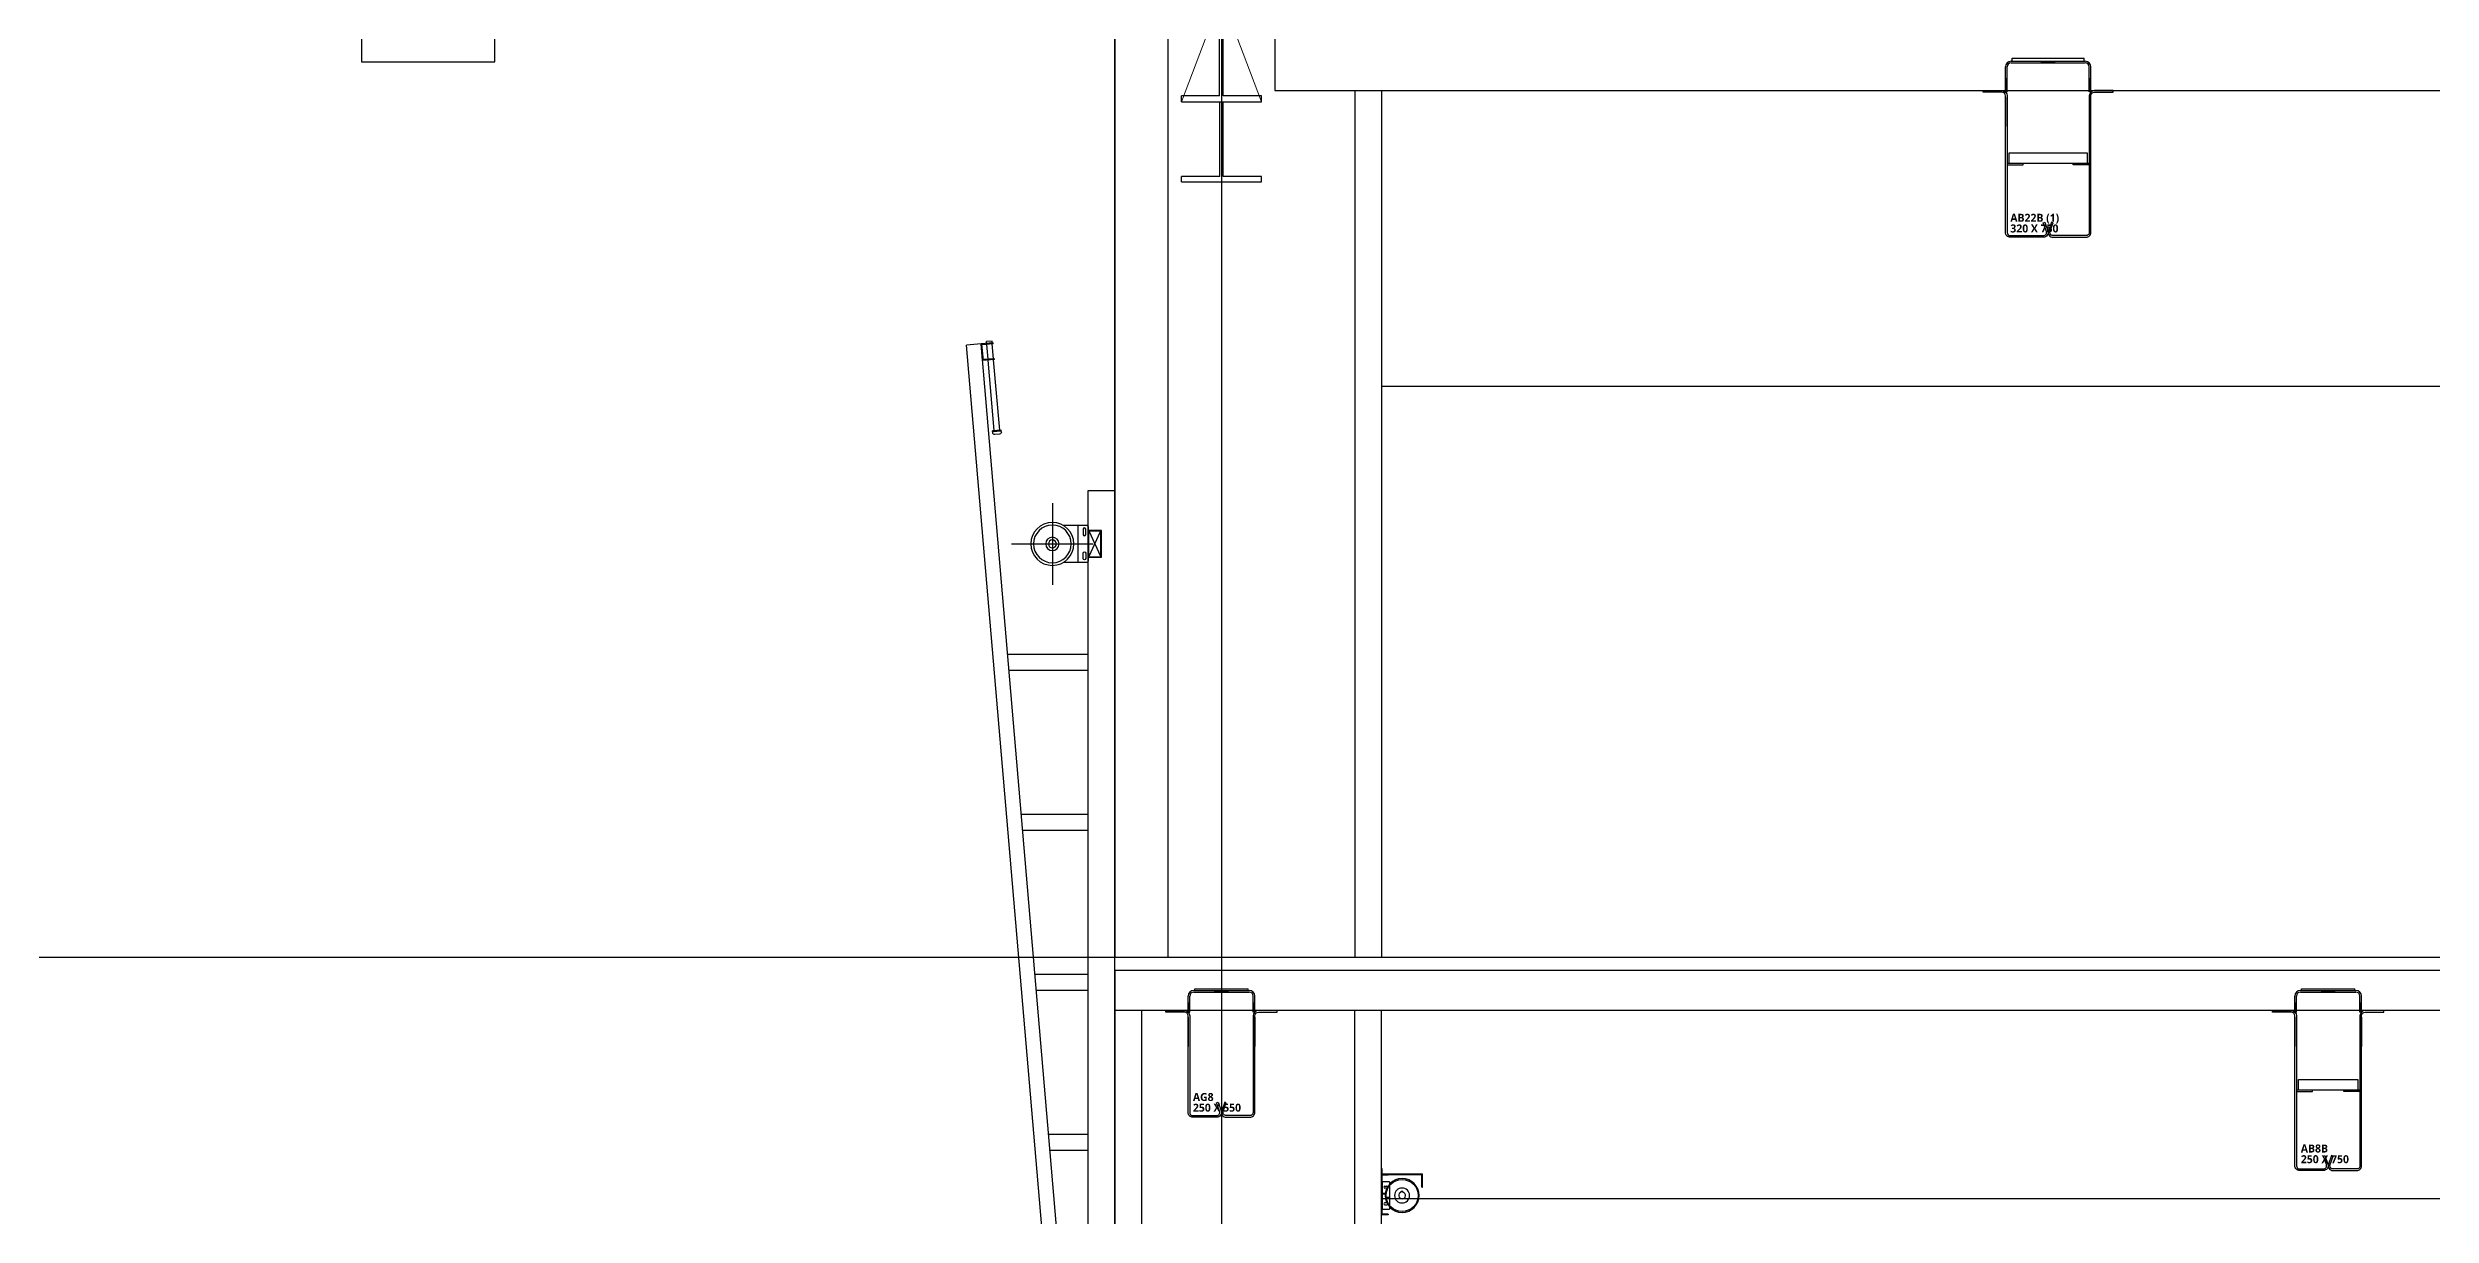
# Model space of a CAD drawing. Header units: millimetres. Extents: x -39468 to 212532, y -94717 to 83483.
# Drawn here: x 80099 to 89037, y 13232 to 17611 of the extents above; entities that cross this region are included whole.
import ezdxf
from ezdxf.enums import TextEntityAlignment as Align

# ---------------------------------------------------------------- set-up
doc = ezdxf.new("R2010")
doc.units = ezdxf.units.MM
doc.header["$LTSCALE"] = 300
doc.header["$MEASUREMENT"] = 0
doc.linetypes.add('주단면도-1$0$STD_CENTER', pattern=[66, 60, -2, 2, -2])
doc.layers.get('0').update_dxf_attribs({"linetype": 'CONTINUOUS'})
for name, color, linetype in [('##좌굴방지', 6, 'CONTINUOUS'), ('A-SECT-DOOR', 8, 'CONTINUOUS'), ('주단면도-1$0$A-FIN-TYP1', 6, 'CONTINUOUS'), ('주단면도-1$0$A-FLOR-GW', 6, 'CONTINUOUS'), ('주단면도-1$0$A-SECT-ELEV', 8, 'CONTINUOUS'), ('주단면도-1$0$A-ST-AXIS-CEN', 252, '주단면도-1$0$STD_CENTER'), ('주단면도-1$0$A-ST-CONC', 2, 'CONTINUOUS'), ('주단면도-1$0$저온단열', 160, 'CONTINUOUS'), ('철골', 2, 'CONTINUOUS')]:
    doc.layers.add(name, color=color, linetype=linetype)
doc.layers.add('A-ELEV-LIN2', color=7, linetype='CONTINUOUS', lineweight=25)
doc.layers.add('A-XXXX-NPLT', color=144, linetype='CONTINUOUS', lineweight=15, plot=False)
doc.layers.add('Defpoint', color=161, linetype='CONTINUOUS', plot=False)
doc.styles.get("Standard").update_dxf_attribs({"font": 'NanumGothicBold.ttf'})
doc.styles.add('맑은고딕', font='malgun.ttf')
pattern_1 = [(45, (-6816.6069, -6859.0902), (-0.25, 0.25), [])]
pattern_2 = [(45, (-6323.92544, -6396.0902), (-0.25, 0.25), [])]
pattern_3 = [(45, (-1421.6069, -6890.6264), (-0.25, 0.25), [])]

# ---------------------------------------------------------------- blocks, each defined once
blk = doc.blocks.new('XR-단면도$0$afa')
at = {"layer": 'A-SECT-DOOR'}
for p, q in [((806.3, 304.9), (776.3, 304.9)), ((776.3, 304.9), (776.3, 202.9)), ((779.5, 304.9), (779.5, 202.9)), ((789.2, 288.6), (796.7, 288.6)), ((796.7, 281.1), (789.2, 281.1)), ((806.3, 304.9), (806.3, 202.9)), ((776.3, 202.9), (806.3, 202.9)), ((796.7, 226.6), (789.2, 226.6)), ((789.2, 219.1), (796.7, 219.1))]:
    blk.add_line(p, q, dxfattribs=at)
for centre, start, end in [((789.2, 284.9), 90, 270), ((796.7, 284.9), 270, 90), ((789.2, 222.9), 90, 270), ((796.7, 222.9), 270, 90)]:
    blk.add_arc(centre, 3.75, start, end, dxfattribs=at)
blk = doc.blocks.new('XR-단면도$0$ffafad')
at = {"layer": 'A-SECT-DOOR'}
for p, q in [((1230.4, 298.4), (1230.4, 302.2)), ((1230.4, 302.2), (1236.9, 302.2)), ((1236.9, 298.4), (1236.9, 302.2))]:
    blk.add_line(p, q, dxfattribs=at)
blk.add_circle((1233.7, 286.1), 60, dxfattribs=at)
blk.add_arc((1233.7, 286.1), 12.7, 104.82725, 75.17275, dxfattribs=at)
blk = doc.blocks.new('A$C335c50f1')
at = {"layer": 'A-SECT-DOOR'}
for p, q in [((1101.8, 0), (1401.3, 3500)), ((1156.6, -4.7), (1456.1, 3495.3)), ((1354.4, 3444.3), (1359.2, 3500.1)), ((1355.7, 3500.4), (1356, 3503.9)), ((1355.7, 3500.4), (1397.6, 3496.8)), ((1356, 3503.9), (1401.3, 3500)), ((1359.5, 3503.6), (1360.1, 3510.6)), ((1360.1, 3510.6), (1381, 3508.8)), ((1375.3, 3442.5), (1380.1, 3498.3)), ((1380.4, 3501.8), (1381, 3508.8)), ((1392.5, 3437.5), (1397.9, 3500.3)), ((1396, 3437.2), (1401.3, 3500)), ((1401.3, 3500), (1456.1, 3495.3)), ((1331.5, 3176.7), (1354.1, 3440.8)), ((1350.6, 3441.1), (1350.9, 3444.6)), ((1350.6, 3441.1), (1396, 3437.2)), ((1350.9, 3444.6), (1392.8, 3441)), ((1352.4, 3174.9), (1375.1, 3439)), ((1325.3, 3169.3), (1325.9, 3177.1)), ((1325.6, 3172.8), (1357.7, 3170)), ((1325.9, 3177.1), (1358, 3174.4)), ((1331.1, 3172.3), (1352.1, 3170.5)), ((1331.6, 3161.7), (1349.8, 3160.2)), ((1357.4, 3166.5), (1358, 3174.4)), ((1000, 2950), (900, 2950)), ((900, 125), (900, 2950)), ((1000, -3000), (1000, 2950)), ((996, 2796), (954, 2704)), ((996, 2704), (954, 2796)), ((1000, 2335), (1301.7, 2335)), ((1000, 2275), (1296.5, 2275)), ((1000, 1735), (1250.3, 1735)), ((1000, 1675), (1245.2, 1675)), ((1000, 1135), (1199, 1135)), ((1000, 1075), (1193.8, 1075)), ((1000, 535), (1147.6, 535)), ((1000, 475), (1142.5, 475)), ((-101.5, 387.2, -103000), (-253.5, 387.2, -103000)), ((-253.5, 337.2, -103000), (-253.5, 387.2, -103000)), ((-99.9, 385.6, -103000), (-251.9, 385.6, -103000)), ((-251.9, 337.2, -103000), (-251.9, 385.6, -103000)), ((-124.9, 382.4, -103000), (-124.9, 385.6, -103000)), ((-124.9, 385.6, -103000), (-99.9, 385.6, -103000)), ((-124.9, 382.4, -103000), (-103.1, 382.4, -103000)), ((-103.1, 236.8, -103000), (-103.1, 382.4, -103000)), ((-101.5, 407.2, -103000), (-101.5, 387.2, -103000)), ((-99.9, 407.2, -103000), (-101.5, 407.2, -103000)), ((-99.9, 407.2, -103000), (-99.9, 385.6, -103000)), ((-99.9, 233.6, -103000), (-99.9, 385.6, -103000)), ((-251.9, 337.2, -103000), (-253.5, 337.2, -103000)), ((-124.9, 236.8, -103000), (-124.9, 233.6, -103000)), ((-124.9, 236.8, -103000), (-103.1, 236.8, -103000)), ((-124.9, 233.6, -103000), (-99.9, 233.6, -103000)), ((-124.9, 233.6, -103000), (-99.9, 233.6, -103000))]:
    blk.add_line(p, q, dxfattribs=at)
for points in [[(1134, 2903.2), (1134, 2596.8)], [(1039, 2820), (1039, 2680)], [(1287.2, 2750), (980.8, 2750)]]:
    blk.add_lwpolyline(points, dxfattribs=at)
blk.add_lwpolyline([(1000, 2700), (950, 2700), (950, 2800), (1000, 2800)], close=True, dxfattribs=at)
for points in [[(996, 2702), (954, 2702, -0.414214), (952, 2704), (952, 2796, -0.414214), (954, 2798), (996, 2798, -0.414214), (998, 2796), (998, 2704, -0.414214)], [(1009, 2785), (1009, 2805, -1), (1019, 2805), (1019, 2785, -1)], [(1009, 2695, 1), (1019, 2695), (1019, 2715, 1), (1009, 2715)]]:
    blk.add_lwpolyline(points, format="xyb", close=True, dxfattribs=at)
blk.add_lwpolyline([(1093.8, 2820), (1039.9, 2820, 0.267949), (1039.4, 2819.8, -0.57735), (1038.6, 2819.8, 0.267949), (1038.1, 2820), (1005, 2820, 0.414214), (1000, 2815), (1000, 2685, 0.414214), (1005, 2680), (1038.1, 2680, 0.267949), (1038.6, 2680.3, -0.57735), (1039.4, 2680.3, 0.267949), (1039.9, 2680), (1093.8, 2680)], format="xyb", dxfattribs=at)
at = {"layer": 'A-SECT-DOOR', "elevation": 16000}
blk.add_lwpolyline([(-128.9, 300), (-128.9, 299), (-115.9, 299), (-115.9, 314), (-100.9, 314), (-100.9, 327), (-100.9, 327), (-100.9, 328), (-99.9, 328), (-99.9, 313), (-114.9, 313), (-114.9, 298), (-129.9, 298), (-129.9, 300)], close=True, dxfattribs=at)
at = {"layer": 'A-SECT-DOOR'}
for centre, radius in [((1134, 2750), 80.7), ((1134, 2750), 70.7), ((1134, 2750), 25), ((1134, 2750), 15), ((-177.3, 306.4, -103000), 63.5), ((-177.3, 306.4, -103000), 28)]:
    blk.add_circle(centre, radius, dxfattribs=at)
for centre, start, end in [((1332.2, 3168.7), 175.10885, 265.10885), ((1350.4, 3167.1), 265.10885, 355.10885)]:
    blk.add_arc(centre, 7, start, end, dxfattribs=at)
at = {"layer": 'A-SECT-DOOR', "xscale": -1}
for name, p in [('XR-단면도$0$ffafad', (1056.4, 20.3, -103000)), ('XR-단면도$0$afa', (676.4, 52.5, -103000))]:
    blk.add_blockref(name, p, dxfattribs=at)
blk = doc.blocks.new('G$CDA5679E7')
at = {"layer": '철골', "ltscale": 3}
for p, q in [((143.5, 20), (143.5, 300)), ((143.5, 300), (156.5, 300)), ((156.5, 20), (156.5, 300)), ((143.5, 20), (0, 20)), ((0, 0), (0, 20)), ((0, 0), (300, 0)), ((300, 20), (156.5, 20)), ((300, 0), (300, 20))]:
    blk.add_line(p, q, dxfattribs=at)
blk = doc.blocks.new('G$C9162D860')
at = {"layer": 'A-XXXX-NPLT'}
for p, q in [((188.6, 1092), (488.6, 300)), ((188.6, 300), (488.6, 1092))]:
    blk.add_line(p, q, dxfattribs=at)
at = {"layer": '철골', "ltscale": 3}
for p, q in [((188.6, 1092), (488.6, 1092)), ((188.6, 1092), (188.6, 1070)), ((488.6, 1092), (488.6, 1070)), ((331.6, 1070), (188.6, 1070)), ((331.6, 322), (331.6, 1070)), ((345.6, 322), (345.6, 1070)), ((345.6, 1070), (488.6, 1070)), ((331.6, 322), (188.6, 322)), ((188.6, 300), (188.6, 322)), ((188.6, 300), (488.6, 300)), ((488.6, 322), (345.6, 322)), ((488.6, 300), (488.6, 322))]:
    blk.add_line(p, q, dxfattribs=at)
blk.add_blockref('G$CDA5679E7', (188.6, 0))
at = {"layer": 'A-XXXX-NPLT', "style": '맑은고딕'}
blk.add_text('1SG21(792X300)T보강', height=50, dxfattribs=at).set_placement((338.6, 696), align=Align.MIDDLE)
blk = doc.blocks.new('G$C096DB7DF')
h = blk.add_hatch()
h.set_pattern_fill('ANSI31', color=252, scale=0.1, angle=45, style=0)
h.set_pattern_definition(pattern_1)
h.paths.add_polyline_path([(84, 419.8), (84, 454.8), (90, 454.8), (90, 419.8)])
h = blk.add_hatch()
h.set_pattern_fill('ANSI31', color=252, scale=0.1, angle=45, style=0)
h.set_pattern_definition(pattern_1)
h.paths.add_polyline_path([(184, 500.5), (234, 500.5), (234, 494.5), (184, 494.5)])
h = blk.add_hatch()
h.set_pattern_fill('ANSI31', color=252, scale=0.1, angle=45, style=0)
h.set_pattern_definition(pattern_1)
h.paths.add_polyline_path([(334, 419.8), (334, 454.8), (328, 454.8), (328, 419.8)])
at = {"color": 2, "linetype": 'Continuous'}
for p, q in [((84, 419.8), (84, 479.5)), ((90, 419.8), (90, 479.5)), ((105, 500.5), (313, 500.5)), ((105, 494.5), (313, 494.5)), ((328, 419.8), (328, 479.5)), ((334, 419.8), (334, 479.5)), ((84, 419.8), (90, 419.8)), ((334, 419.8), (328, 419.8))]:
    blk.add_line(p, q, dxfattribs=at)
at = {"color": 3, "linetype": 'Continuous'}
for p, q in [((109, 500.5), (109, 506.5)), ((109, 506.5), (309, 506.5)), ((109, 500.5), (309, 500.5)), ((309, 500.5), (309, 506.5))]:
    blk.add_line(p, q, dxfattribs=at)
at = {"color": 7, "linetype": 'Continuous'}
for p, q in [((84, 400.5), (84, 290.5)), ((334, 400.5), (334, 290.5))]:
    blk.add_line(p, q, dxfattribs=at)
at = {"color": 2, "linetype": 'Continuous'}
for points in [[(190.7, 79.4), (196.3, 81.5), (207.9, 49.7, -0.520567), (191, 25.5), (102, 25.5, -0.414214), (84, 43.5), (84, 405.5, 0.413373), (70, 419.5), (0, 419.5), (0, 425.5), (70, 425.5, -0.413938), (90, 405.5), (90, 43.5, 0.414214), (102, 31.5), (191, 31.5, 0.520567), (202.3, 47.6)], [(227.3, 79.4), (221.7, 81.5), (210.1, 49.7, 0.520567), (227, 25.5), (316, 25.5, 0.414214), (334, 43.5), (334, 405.5, -0.413373), (348, 419.5), (418, 419.5), (418, 425.5), (348, 425.5, 0.413938), (328, 405.5), (328, 43.5, -0.414214), (316, 31.5), (227, 31.5, -0.520567), (215.7, 47.6)]]:
    blk.add_lwpolyline(points, format="xyb", close=True, dxfattribs=at)
for centre, radius, start, end in [((105, 479.5), 21, 90, 180), ((105, 479.5), 15, 90, 180), ((313, 479.5), 21, 0, 90), ((313, 479.5), 15, 0, 90)]:
    blk.add_arc(centre, radius, start, end, dxfattribs=at)
at = {"layer": 'Defpoint', "linetype": 'Continuous'}
for s, p in [('AG8', (102, 101.2)), ('250 X 550', (102, 61.2))]:
    blk.add_text(s, height=30, dxfattribs=at).set_placement(p, align=Align.MIDDLE_LEFT)
blk = doc.blocks.new('G$CA3A4B84A')
h = blk.add_hatch()
h.set_pattern_fill('ANSI31', color=252, scale=0.1, angle=45, style=0)
h.set_pattern_definition(pattern_2)
h.paths.add_polyline_path([(576.7, 882.8), (576.7, 917.8), (582.7, 917.8), (582.7, 882.8)])
h = blk.add_hatch()
h.set_pattern_fill('ANSI31', color=252, scale=0.1, angle=45, style=0)
h.set_pattern_definition(pattern_2)
h.paths.add_polyline_path([(676.7, 963.5), (726.7, 963.5), (726.7, 957.5), (676.7, 957.5)])
h = blk.add_hatch()
h.set_pattern_fill('ANSI31', color=252, scale=0.1, angle=45, style=0)
h.set_pattern_definition(pattern_2)
h.paths.add_polyline_path([(826.7, 882.8), (826.7, 917.8), (820.7, 917.8), (820.7, 882.8)])
at = {"layer": '##좌굴방지'}
for points in [[(590.7, 590.5), (590.7, 630.5), (812.7, 630.5), (812.7, 590.5)], [(820.7, 590.5), (582.7, 590.5), (582.7, 584.5), (642.7, 584.5), (642.7, 590.5)], [(820.7, 590.5), (820.7, 584.5), (760.7, 584.5), (760.7, 590.5)]]:
    blk.add_lwpolyline(points, dxfattribs=at)
at = {"color": 2, "linetype": 'Continuous'}
for p, q in [((576.7, 882.8), (576.7, 942.5)), ((582.7, 882.8), (582.7, 942.5)), ((597.7, 963.5), (805.7, 963.5)), ((597.7, 957.5), (805.7, 957.5)), ((820.7, 882.8), (820.7, 942.5)), ((826.7, 882.8), (826.7, 942.5)), ((576.7, 882.8), (582.7, 882.8)), ((826.7, 882.8), (820.7, 882.8))]:
    blk.add_line(p, q, dxfattribs=at)
at = {"color": 3, "linetype": 'Continuous'}
for p, q in [((601.7, 963.5), (601.7, 969.5)), ((601.7, 969.5), (801.7, 969.5)), ((601.7, 963.5), (801.7, 963.5)), ((801.7, 963.5), (801.7, 969.5))]:
    blk.add_line(p, q, dxfattribs=at)
at = {"color": 7, "linetype": 'Continuous'}
for p, q in [((576.7, 863.5), (576.7, 753.5)), ((826.7, 863.5), (826.7, 753.5))]:
    blk.add_line(p, q, dxfattribs=at)
at = {"color": 2, "linetype": 'Continuous'}
for points in [[(683.4, 342.4), (689, 344.5), (700.6, 312.7, -0.520567), (683.7, 288.5), (594.7, 288.5, -0.414214), (576.7, 306.5), (576.7, 868.5, 0.413373), (562.7, 882.5), (492.7, 882.5), (492.7, 888.5), (562.7, 888.5, -0.413938), (582.7, 868.5), (582.7, 306.5, 0.414214), (594.7, 294.5), (683.7, 294.5, 0.520567), (695, 310.6)], [(720, 342.4), (714.4, 344.5), (702.8, 312.7, 0.520567), (719.7, 288.5), (808.7, 288.5, 0.414214), (826.7, 306.5), (826.7, 868.5, -0.413373), (840.7, 882.5), (910.7, 882.5), (910.7, 888.5), (840.7, 888.5, 0.413938), (820.7, 868.5), (820.7, 306.5, -0.414214), (808.7, 294.5), (719.7, 294.5, -0.520567), (708.4, 310.6)]]:
    blk.add_lwpolyline(points, format="xyb", close=True, dxfattribs=at)
for centre, radius, start, end in [((597.7, 942.5), 21, 90, 180), ((597.7, 942.5), 15, 90, 180), ((805.7, 942.5), 21, 0, 90), ((805.7, 942.5), 15, 0, 90)]:
    blk.add_arc(centre, radius, start, end, dxfattribs=at)
at = {"layer": 'Defpoint', "linetype": 'Continuous'}
for s, p in [('AB8B', (599, 371.1)), ('250 X 750', (599, 331.1))]:
    blk.add_text(s, height=30, dxfattribs=at).set_placement(p, align=Align.MIDDLE_LEFT)
blk = doc.blocks.new('G$CF6714D05')
h = blk.add_hatch()
h.set_pattern_fill('ANSI31', color=252, scale=0.1, angle=45, style=0)
h.set_pattern_definition(pattern_3)
h.paths.add_polyline_path([(219, 660), (269, 660), (269, 654), (219, 654)])
h = blk.add_hatch()
h.set_pattern_fill('ANSI31', color=252, scale=0.1, angle=45, style=0)
h.set_pattern_definition(pattern_3)
h.paths.add_polyline_path([(84, 545.4), (84, 595.4), (90, 595.4), (90, 545.4)])
h = blk.add_hatch()
h.set_pattern_fill('ANSI31', color=252, scale=0.1, angle=45, style=0)
h.set_pattern_definition(pattern_3)
h.paths.add_polyline_path([(404, 545.4), (404, 595.4), (398, 595.4), (398, 545.4)])
at = {"layer": '##좌굴방지'}
for points in [[(398, 277), (90, 277), (90, 271), (150, 271), (150, 277)], [(98, 277), (98, 317), (390, 317), (390, 277)], [(398, 277), (398, 271), (338, 271), (338, 277)]]:
    blk.add_lwpolyline(points, dxfattribs=at)
at = {"color": 2, "linetype": 'Continuous'}
for p, q in [((84, 545.4), (84, 639)), ((90, 545.4), (90, 639)), ((105, 660), (383, 660)), ((105, 654), (383, 654)), ((398, 545.4), (398, 639)), ((404, 545.4), (404, 639)), ((84, 545.4), (90, 545.4)), ((404, 545.4), (398, 545.4))]:
    blk.add_line(p, q, dxfattribs=at)
at = {"color": 3, "linetype": 'Continuous'}
for p, q in [((109, 660), (109, 672)), ((109, 672), (379, 672)), ((109, 660), (379, 660)), ((379, 660), (379, 672))]:
    blk.add_line(p, q, dxfattribs=at)
at = {"color": 7, "linetype": 'Continuous'}
blk.add_line((84, 525), (84, 415), dxfattribs=at)
at = {"color": 2, "linetype": 'Continuous'}
for points in [[(225.7, 53.9), (231.3, 56), (242.9, 24.2, -0.520567), (226, 0), (102, 0, -0.414214), (84, 18), (84, 530, 0.413373), (70, 544), (0, 544), (0, 550), (70, 550, -0.413938), (90, 530), (90, 18, 0.414214), (102, 6), (226, 6, 0.520567), (237.3, 22.1)], [(262.3, 53.9), (256.7, 56), (245.1, 24.2, 0.520567), (262, 0), (386, 0, 0.414214), (404, 18), (404, 530, -0.413373), (418, 544), (488, 544), (488, 550), (418, 550, 0.413938), (398, 530), (398, 18, -0.414214), (386, 6), (262, 6, -0.520567), (250.7, 22.1)]]:
    blk.add_lwpolyline(points, format="xyb", close=True, dxfattribs=at)
for centre, radius, start, end in [((105, 639), 21, 90, 180), ((105, 639), 15, 90, 180), ((383, 639), 21, 0, 90), ((383, 639), 15, 0, 90)]:
    blk.add_arc(centre, radius, start, end, dxfattribs=at)
at = {"layer": 'Defpoint', "linetype": 'Continuous'}
for s, p in [('AB22B (1)', (102, 73)), ('320 X 750', (102, 33))]:
    blk.add_text(s, height=30, dxfattribs=at).set_placement(p, align=Align.MIDDLE_LEFT)

msp = doc.modelspace()

# ---------------------------------------------------------------- linework, layer by layer
msp.add_line((85000, 14200), (85100, 14200))
at = {"layer": 'A-ELEV-LIN2'}
for p, q in [((85100, 16341), (96646, 16341)), ((96646, 13294), (85099.9, 13294))]:
    msp.add_line(p, q, dxfattribs=at)
at = {"layer": '주단면도-1$0$A-FIN-TYP1'}
msp.add_lwpolyline([(84100, 14150), (84100, 14200), (97400, 14200), (97400, 14150)], dxfattribs=at)
at = {"layer": '주단면도-1$0$A-FLOR-GW'}
for p, q in [((84100, 14200), (84100, 18200)), ((84300, 14200), (84300, 18200)), ((85000, 17450), (85000, 14200)), ((85100, 17450), (85100, 14200)), ((84100, 14000), (84100, 13125)), ((84200, 14000), (84200, 13125)), ((84999.9, 13125), (84999.9, 14000)), ((85099.9, 13125), (85099.9, 14000))]:
    msp.add_line(p, q, dxfattribs=at)
at = {"layer": '주단면도-1$0$A-SECT-ELEV'}
msp.add_line((84100, 18200), (84100, 14200), dxfattribs=at)
at = {"layer": '주단면도-1$0$A-ST-AXIS-CEN', "linetype": 'Continuous'}
for p, q in [((84500, 55500), (84500, 0)), ((84500, 55500), (84500, 0)), ((0, 14200), (153520.7, 14200))]:
    msp.add_line(p, q, dxfattribs=at)
at = {"layer": '주단면도-1$0$A-ST-CONC'}
for p, q in [((84700, 18200), (84700, 17450)), ((84700, 17450), (112700, 17450)), ((97400, 14150), (84100, 14150)), ((84100, 14150), (84100, 14000)), ((97400, 14000), (84100, 14000))]:
    msp.add_line(p, q, dxfattribs=at)
at = {"layer": '주단면도-1$0$저온단열'}
msp.add_lwpolyline([(79250, 18550), (81275, 18550), (81275, 17558), (81775, 17558), (81775, 17700)], dxfattribs=at)

# ---------------------------------------------------------------- block references
for name, p in [('G$C9162D860', (84161.4, 17108)), ('G$CF6714D05', (87356, 16900)), ('G$C096DB7DF', (84291, 13574.5)), ('G$CA3A4B84A', (87948.3, 13111.5))]:
    msp.add_blockref(name, p)
at = {"layer": '주단면도-1$0$A-FLOR-GW', "xscale": -1}
msp.add_blockref('A$C335c50f1', (85000, 13000), dxfattribs=at)

doc.saveas('drawing.dxf')
